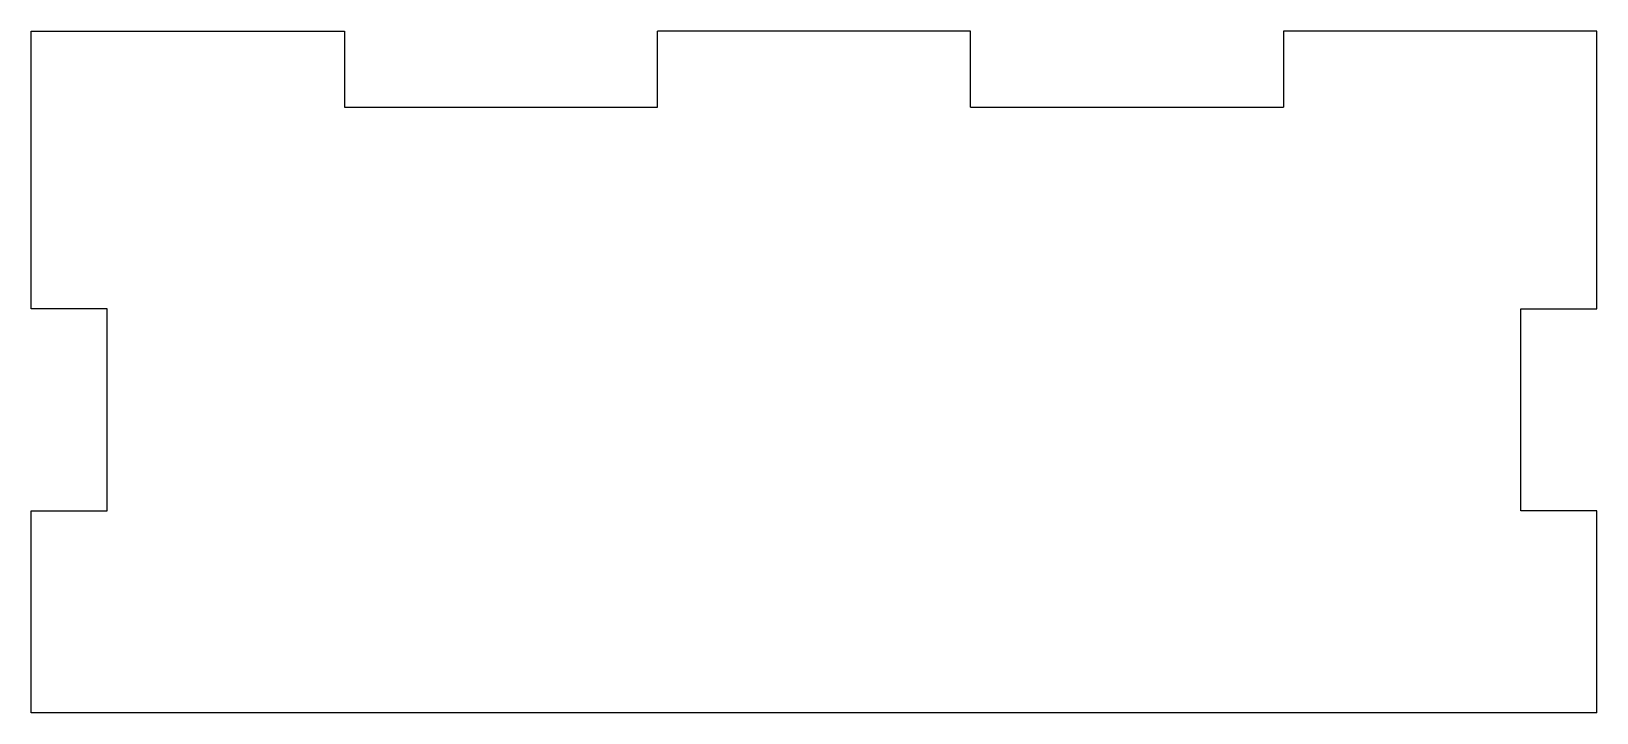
# Model space of a CAD drawing. Header units: millimetres. Extents: x -31 to 31, y -13.5 to 13.5.
import ezdxf

# ---------------------------------------------------------------- set-up
doc = ezdxf.new("R2010")
doc.units = ezdxf.units.MM

msp = doc.modelspace()

# ---------------------------------------------------------------- linework, layer by layer
at = {"color": 7, "linetype": 'Continuous', "lineweight": 25}
for p, q in [((-31, 13.5), (-18.6, 13.5)), ((-31, 2.5), (-31, 13.5)), ((-18.6, 13.5), (-18.6, 10.5)), ((6.2, 13.5), (-6.2, 13.5)), ((-6.2, 10.5), (-6.2, 13.5)), ((6.2, 10.5), (6.2, 13.5)), ((31, 13.5), (18.6, 13.5)), ((18.6, 13.5), (18.6, 10.5)), ((31, 2.5), (31, 13.5)), ((-18.6, 10.5), (-6.2, 10.5)), ((6.2, 10.5), (18.6, 10.5)), ((-28, 2.5), (-31, 2.5)), ((-28, -5.5), (-28, 2.5)), ((28, 2.5), (31, 2.5)), ((28, -5.5), (28, 2.5)), ((-31, -5.5), (-28, -5.5)), ((-31, -13.5), (-31, -5.5)), ((31, -5.5), (28, -5.5)), ((31, -13.5), (31, -5.5)), ((31, -13.5), (-31, -13.5))]:
    msp.add_line(p, q, dxfattribs=at)

doc.saveas('drawing.dxf')
